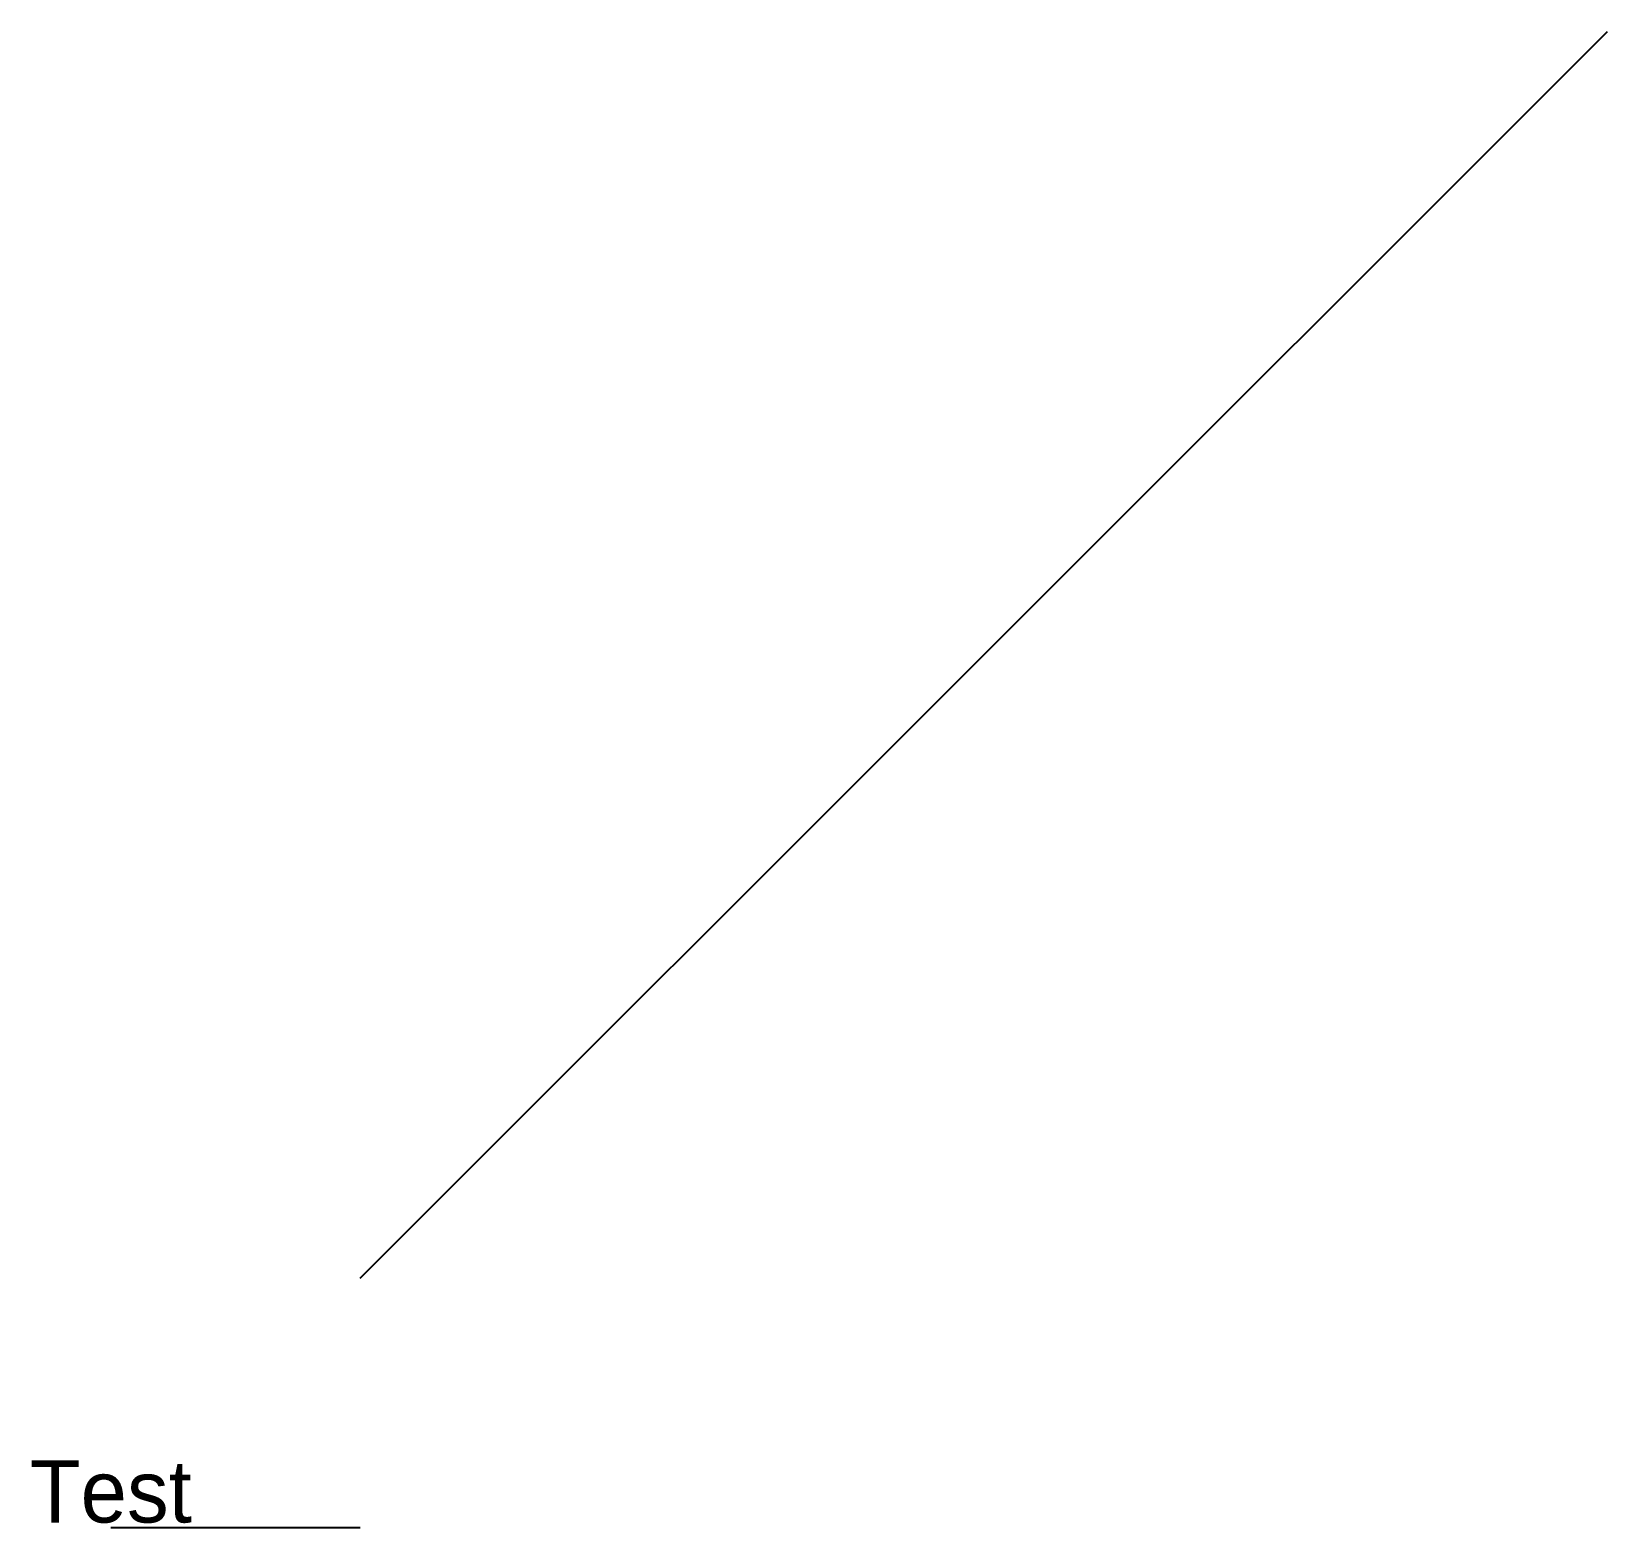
# Model space of a CAD drawing. Header units: metres. Extents: x -3.2 to 60, y 0 to 60.
import ezdxf
from ezdxf.enums import TextEntityAlignment as Align

# ---------------------------------------------------------------- set-up
doc = ezdxf.new("R2010")
doc.units = ezdxf.units.M
doc.layers.add('TEXTLAYER', color=1, linetype='Continuous')

msp = doc.modelspace()

# ---------------------------------------------------------------- linework, layer by layer
at = {"color": 1}
msp.add_line((10, 10), (60, 60), dxfattribs=at)
at = {"color": 2}
msp.add_line((0, 0), (10, 0), dxfattribs=at)

# ---------------------------------------------------------------- texts
at = {"layer": 'TEXTLAYER'}
msp.add_text('Test', height=2.5, dxfattribs=at).set_placement((0, 0.2), align=Align.CENTER)

doc.saveas('drawing.dxf')
